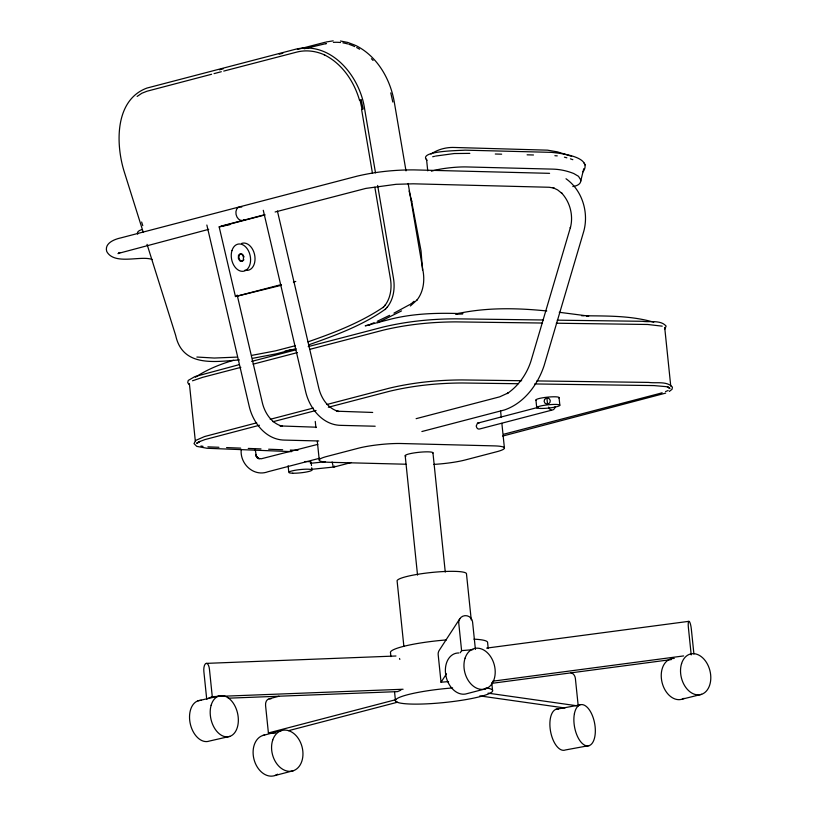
<?xml version="1.0" encoding="UTF-8"?>
<svg xmlns="http://www.w3.org/2000/svg" width="817" height="817" viewBox="0 0 817 817"><rect width="100%" height="100%" fill="white"/><g stroke="black" fill="none" stroke-linecap="round" stroke-linejoin="round"><path stroke-width="1.23" d="M332.111 461.973L333.295 466.813M669.297 388.443L669.337 387.513L669.909 388.545L667.448 386.972L668.531 387.258L666.018 386.635L653.978 385.583L534.665 383.949M197.122 443.314L197.316 442.375L196.979 443.498L199.828 441.394L198.848 441.895L204.924 439.587L259.469 425.248M555.009 406.774L554.58 408.602L553.089 409.807L479.528 429.017L478.108 428.986L476.842 427.842L476.209 426.035L477.506 423.175L538.342 407.285M580.693 181.282L583.757 168.69M310.93 462.749L311.154 462.299A11.632 1.644 -5.9 0 0 304.792 461.564M311.461 469.346L334.163 466.997L334.745 466.037M459.91 618.581L439.342 650.179A6.985 6.863 33.1 0 0 438.188 654.744L441.027 682.236L448.564 681.582M441.027 682.236L446.511 673.811M460.226 652.742L461.595 650.638L458.756 623.136A6.985 6.863 33.1 0 1 464.955 615.661A6.985 6.863 33.1 0 1 472.573 621.941L475.412 649.433M387.105 307.335C393.6 299.4 395.132 288.421 393.508 278.526L377.648 185.439M416.752 300.329C423.247 292.404 424.779 281.416 423.155 271.53L408.153 183.468M118.7 253.382L119.384 252.494M308.785 344.835C335.287 335.378 362.666 325.483 385.614 309.01M385.144 309.531L387.544 306.835M417.191 299.829L410.359 305.987M664.783 329.241L666.11 326.075C660.626 319.672 649.872 322.47 642.336 321.295L557.245 320.172M243.915 259.735L242.363 261.307L240.29 260.674L238.911 258.203L239.044 255.343L240.596 253.76L242.669 254.393L244.038 256.865M412.626 302.504L413.994 301.299M583.062 171.815C593.755 156.476 559.124 153.177 551.557 152.36L464.934 150.154C461.166 150.645 416.976 150.563 426.974 160.387M410.471 304.108L411.952 303.107M137.133 96.426L141.852 93.24L146.999 91.218L211.623 74.255M195.355 377.27C207.018 369.529 220.12 364.188 233.529 360.297M430.998 154.066C437.973 149.307 446.521 147.05 454.926 147.489L547.533 150.165L557.378 151.86L571.573 156.313M669.276 391.466L672.034 389.29L672.432 387.176C666.938 380.773 656.184 383.571 648.647 382.407L536.892 380.926M409.726 304.608L393.947 313.146M118.077 253.679L119.833 252.667M401.525 310.899L377.75 322.746M389.586 315.352L377.24 321.306M369.407 324.788L374.094 322.705M192.526 380.783L202.718 377.321L240.852 367.354M212.277 696.656L206.701 699.035L203.862 671.533A6.985 2.87 87.8 0 1 205.935 663.475A6.985 2.87 87.8 0 1 209.438 669.164L212.277 696.656L403.087 689.242M400.851 690.191L397.511 691.621L228.321 698.188M141.841 229.618C139.993 230.169 136.327 231.64 137.705 234.183M118.342 253.423L208.713 229.342M665.692 393.11L502.669 436.074M307.999 341.863C334.122 332.764 360.583 322.613 383.551 307.049L383.091 307.58L385.328 305.047L384.889 305.548C390.608 298.082 391.976 288.095 390.465 278.995L374.84 187.236M295.294 345.714L275.441 350.871L252.055 355.324M296.06 348.675L276.136 353.853L252.647 358.326M219.487 69.792L223.143 68.832M214.044 73.622L221.315 71.722M223.746 71.089L297.174 51.992C306.406 49.714 316.179 51.062 324.768 55.005L324.145 54.749C342.17 63.563 354.108 81.496 359.551 100.379M221.009 226.125L241.914 220.672M243.139 220.345L264.044 214.881M275.115 211.991L365.914 188.39L396.153 184.305L413.228 183.805L549.249 187.267L554.11 188.114L553.048 187.736L557.633 189.912L561.892 193.333L561.371 192.751C570.164 201.942 573.646 215.759 570.317 228.025L570.47 227.31L531.04 360.828C526.894 373.91 518.581 385.828 507.194 393.6L507.99 393.028L499.677 396.848L416.119 418.672M281.242 285.317L235.449 296.551L219.17 226.891L265.147 214.881M235.449 296.551L281.426 284.541M284.745 351.269L290.985 349.635M239.31 364.627L194.875 376.596L188.257 380.426L187.716 382.54L188.931 384.47M251.605 361.41L295.897 349.839M308.193 346.622L383.224 327.025C406.907 321.377 431.325 318.916 455.641 318.834L543.274 319.988M253.158 364.147L297.439 352.576M309.735 349.359L383.541 330.078C407.223 324.431 431.642 321.969 455.957 321.888L542.325 323.032M256.691 422.838L204.607 436.533L195.641 440.465L194.027 443.641L196.754 446.368L206.997 448.267L291.74 451.638M270.223 419.305L313.279 408.051M326.81 404.517L389.546 388.126C413.218 382.489 437.636 380.028 461.962 379.936L521.654 380.722M273.001 421.715L316.056 410.461M328.352 407.254L389.862 391.18C413.535 385.542 437.953 383.081 462.279 382.989L518.152 383.724M317.823 444.356L261.297 458.776L258.029 458.46L259.54 458.643L256.793 457.479L258.203 458.143L256.017 456.182L257.141 457.224L255.537 454.497L256.252 455.774L255.241 449.452M319.651 458.245L267.915 471.756C253.597 477.128 239.575 463.688 241.25 449.309M421.878 431.529L504.406 409.971C524.065 403.281 537.749 384.756 544.112 365.618L583.787 231.231C588.965 212.4 582.204 190.167 566.007 178.749M334.163 466.997L351.32 462.514M503.752 434.225L658.032 393.917A51.42 7.241 -5.9 0 0 662.138 392.742M269.15 698.801L278.954 696.247M270.958 698.852A6.985 5.096 75.4 0 0 265.566 705.469L268.405 732.961L395.867 699.658M262.717 735.504L281.181 730.684M288.585 730.664L397.665 702.171M274.89 775.547L293.354 770.727M279.2 54.188L282.845 53.248M297.408 49.459L325.329 42.208M325.697 43.699L326.483 43.495L304.251 48.744M485.645 688.802L467.079 693.623A20.946 15.217 75.4 0 1 445.929 675.873A20.946 15.217 75.4 0 1 458.878 652.977M682.318 699.117L701.599 694.317M432.683 156.741L434.603 156.292M197.949 700.843L218.609 696.104M229.934 736.362L209.264 741.09A20.946 13.634 77.1 0 1 190.085 722.871A20.946 13.634 77.1 0 1 201.472 700.343M455.508 314.055C485.41 307.304 516.415 307.866 546.747 310.971M219.17 226.891L229.924 224.634M293.385 281.967L295.774 281.467M435.563 156.067L454.221 153.545L469.826 153.371M369.989 324.89L365.219 325.809L391.711 318.906C414.975 313.238 439.148 312.758 462.953 313.687L456.274 314.096M555.836 709.35L579.815 704.928M589.374 745.543L565.405 749.965A20.946 10.213 79.5 0 1 550.464 730.868A20.946 10.213 79.5 0 1 558.491 709.033M326.157 41.994L333.193 40.85M486.636 648.106L688.894 621.328M492.743 681.194L683.625 655.928M491.916 683.329L671.421 659.564M310.409 463.31L325.268 461.768M239.452 359.909C214.769 361.747 182.579 367.405 175.665 335.399L147.05 244.334M461.595 650.638L472.9 649.658M236.746 357.121L214.258 358.04L196.887 357.039M206.425 663.373L395.969 656M581.622 315.73L584.104 315.76M586.596 315.791C609.063 316.005 631.96 315.832 653.743 322.194M556.295 323.215L647.667 324.482L662.219 326.157M495.286 154.015L501.648 154.178M527.108 154.821L533.481 154.985M549.575 173.337L414.127 169.895C395.03 169.793 375.84 171.733 357.233 176.125L120.926 237.87C114.615 239.207 104.29 243.109 106.721 251.442C114.339 265.719 141.515 254.986 152.34 259.592M372.695 412.452L336.42 411.186L338.708 411.492C327.985 408.694 321.204 398.257 318.763 387.993L277.402 210.98M477.506 423.175L478.925 423.206M375.187 426.229L340.832 425.361C322.49 425.065 309.377 408.132 305.609 391.466L263.278 210.296M316.271 427.199L279.996 425.933L282.284 426.239C271.561 423.431 264.779 413.004 262.339 402.73L237.175 295.039M318.763 440.976L284.408 440.097C266.066 439.801 252.953 422.869 249.185 406.212L206.854 225.032M405.906 464.23L329.374 462.279A30.423 4.289 -5.9 0 1 326.882 456.448L358.459 448.196A30.423 4.289 -5.9 0 1 401.188 443.519L494.305 445.888A30.423 4.289 -5.9 0 1 496.787 451.719L465.22 459.961A30.423 4.289 -5.9 0 1 433.929 464.393M268.405 732.961L275.319 733.135M218.936 447.287L211.297 446.991A52.993 7.465 -5.9 0 1 207.896 446.817M226.585 447.583L240.606 448.125M248.256 448.421L261.001 448.921M268.65 449.217L282.662 449.758M290.311 450.055L297.96 450.351M586.34 315.975L588.7 316.087L559.236 312.288M554.876 155.7L557.255 155.873M488.045 693.153L576.976 705.786M479.814 695.9L564.986 708.002M340.464 41.003L347.766 42.443L354.966 45.17M564.445 157.181L566.845 157.804M570.44 158.845L572.829 159.683M355.589 45.415C377.076 56.005 390.148 78.718 394.223 101.706L406.008 170.896M551.107 409.909L549.381 408.888L548.585 407.132M584.104 163.053L585.156 164.932M141.637 222.02L142.781 225.655M143.23 232.191L124.153 171.478C115.636 144.037 114.656 100.062 146.856 88.093L296.51 48.989C331.906 41.422 359.991 76.818 364.576 108.702L375.503 172.857M409.092 191.015L411.809 201.656M390.771 92.883L392.824 102.033M411.217 199.052L421.031 250.86L422.542 269.978M361.563 109.304L372.481 173.408M664.701 327.494L670.757 386.104M693.919 654.049L691.335 629.059A6.985 1.379 82.5 0 0 689.139 621.369A6.985 1.379 82.5 0 0 688.374 627.425L691.213 654.917M559.042 397.532L559.839 405.171M546.91 398.134L547.513 403.945M578.222 705.97L575.382 678.467A6.985 6.015 -81.9 0 0 570.777 672.738M535.942 400.064L536.728 407.703M500.576 410.9L501.219 417.119M501.863 423.339L504.436 448.206M488.219 648.524L487.565 642.193A48.867 6.883 -5.9 0 0 473.972 639.16M491.752 682.716L492.539 690.314M426.525 159.121L427.74 170.845M471.246 619.919L466.456 573.595A34.906 4.922 -5.9 0 0 429.773 572.666A34.906 4.922 -5.9 0 0 397.133 581.193L403.864 646.298M432.939 452.751L445.265 572.063M405.201 455.784L417.538 575.107M390.904 656.623L390.516 652.824A48.867 6.883 -5.9 0 1 446.378 639.925M394.57 692.081L395.489 700.945A48.867 6.883 -5.9 0 0 458.092 700.833A48.867 6.883 -5.9 0 0 485.962 687.883M315.26 421.419L315.903 427.628M317.313 441.313L319.243 459.961M311.154 462.299L311.491 465.578M311.716 467.753L311.941 469.938M288.135 465.741L288.748 471.695M189.391 383.622L195.314 440.986M333.407 42.372A66.626 50.368 76.7 0 1 340.505 42.515M342.885 42.841A66.626 50.368 76.7 0 1 347.654 43.924M348.828 44.281A66.626 50.368 76.7 0 1 354.69 46.589M356.661 47.57A66.626 50.368 76.7 0 1 359.592 49.214M371.408 58.701A66.626 50.368 76.7 0 1 373.083 60.468M203.045 446.337A52.993 7.465 -5.9 0 1 200.921 445.99M668.132 390.444A51.42 7.241 -5.9 0 1 665.528 391.578M395.489 700.945A48.867 6.883 -5.9 0 1 452.608 687.945M405.886 456.223A13.96 1.971 -5.9 0 1 418.263 452.373A13.96 1.971 -5.9 0 1 432.673 453.292M277.596 774.199A20.946 15.288 75.4 0 1 254.526 761.138A20.946 15.288 75.4 0 1 264.657 735.024M684.084 698.31A20.946 14.716 76 0 1 662.087 682.552A20.946 14.716 76 0 1 674.25 658.431M399.513 658.461A6.985 2.87 87.8 0 1 399.83 659.462M536.503 400.432A11.632 1.644 -5.9 0 1 546.818 397.225A11.632 1.644 -5.9 0 1 558.828 397.991M244.324 219.691A6.985 5.096 75.4 0 1 236.062 214.442A6.985 5.096 75.4 0 1 241.771 207.069M431.407 171.213A23.213 3.268 -5.9 0 1 466.405 166.934L552.823 169.129A98.152 71.641 75.4 0 1 573.759 173.531L578.497 176.309L580.53 179.577A23.213 9.416 13.7 0 1 572.829 186.572M241.607 243.435A13.848 9.457 78.2 0 1 254.884 256.405A13.848 9.457 78.2 0 1 244.977 270.151M238.482 255.455L238.36 258.325L239.728 260.797L241.801 261.43L243.364 259.847L243.486 256.977L242.108 254.506L240.045 253.873L238.482 255.455M544.541 399.533L544.142 401.402L544.919 403.128L546.563 404.058L548.462 403.843L549.882 402.556L550.28 400.687L549.514 398.962L547.86 398.032L545.97 398.247L544.541 399.533M361.114 99.878L360.042 100.195L362.084 109.243L363.177 109.029L361.114 99.878M574.422 713.629A20.946 10.213 79.5 0 0 586.729 745.86A20.946 10.213 79.5 0 0 592.642 716.213A20.946 10.213 79.5 0 0 574.422 713.629M272.725 740.049A20.946 15.288 75.4 0 0 289.402 771.33A20.946 15.288 75.4 0 0 299.676 740.733A20.946 15.288 75.4 0 0 272.725 740.049M681.613 663.475A20.946 14.716 76 0 0 697.8 694.879A20.946 14.716 76 0 0 707.583 664.415A20.946 14.716 76 0 0 681.613 663.475M211.143 705.234A20.946 13.634 77.1 0 0 226.401 736.852A20.946 13.634 77.1 0 0 235.265 706.613A20.946 13.634 77.1 0 0 211.143 705.234M465.098 658.104A20.946 15.217 75.4 0 0 481.713 689.395A20.946 15.217 75.4 0 0 491.926 658.819A20.946 15.217 75.4 0 0 465.098 658.104M292.69 473.217A11.632 1.644 -5.9 0 0 311.716 470.388A11.632 1.644 -5.9 0 0 296.745 470.01A11.632 1.644 -5.9 0 0 292.69 473.217M540.588 408.449A11.632 1.644 -5.9 0 0 559.614 405.62A11.632 1.644 -5.9 0 0 544.643 405.242A11.632 1.644 -5.9 0 0 540.588 408.449M231.957 250.574A13.848 9.457 78.2 0 0 242.23 271.336A13.848 9.457 78.2 0 0 248.572 251.044A13.848 9.457 78.2 0 0 231.957 250.574"/></g></svg>
